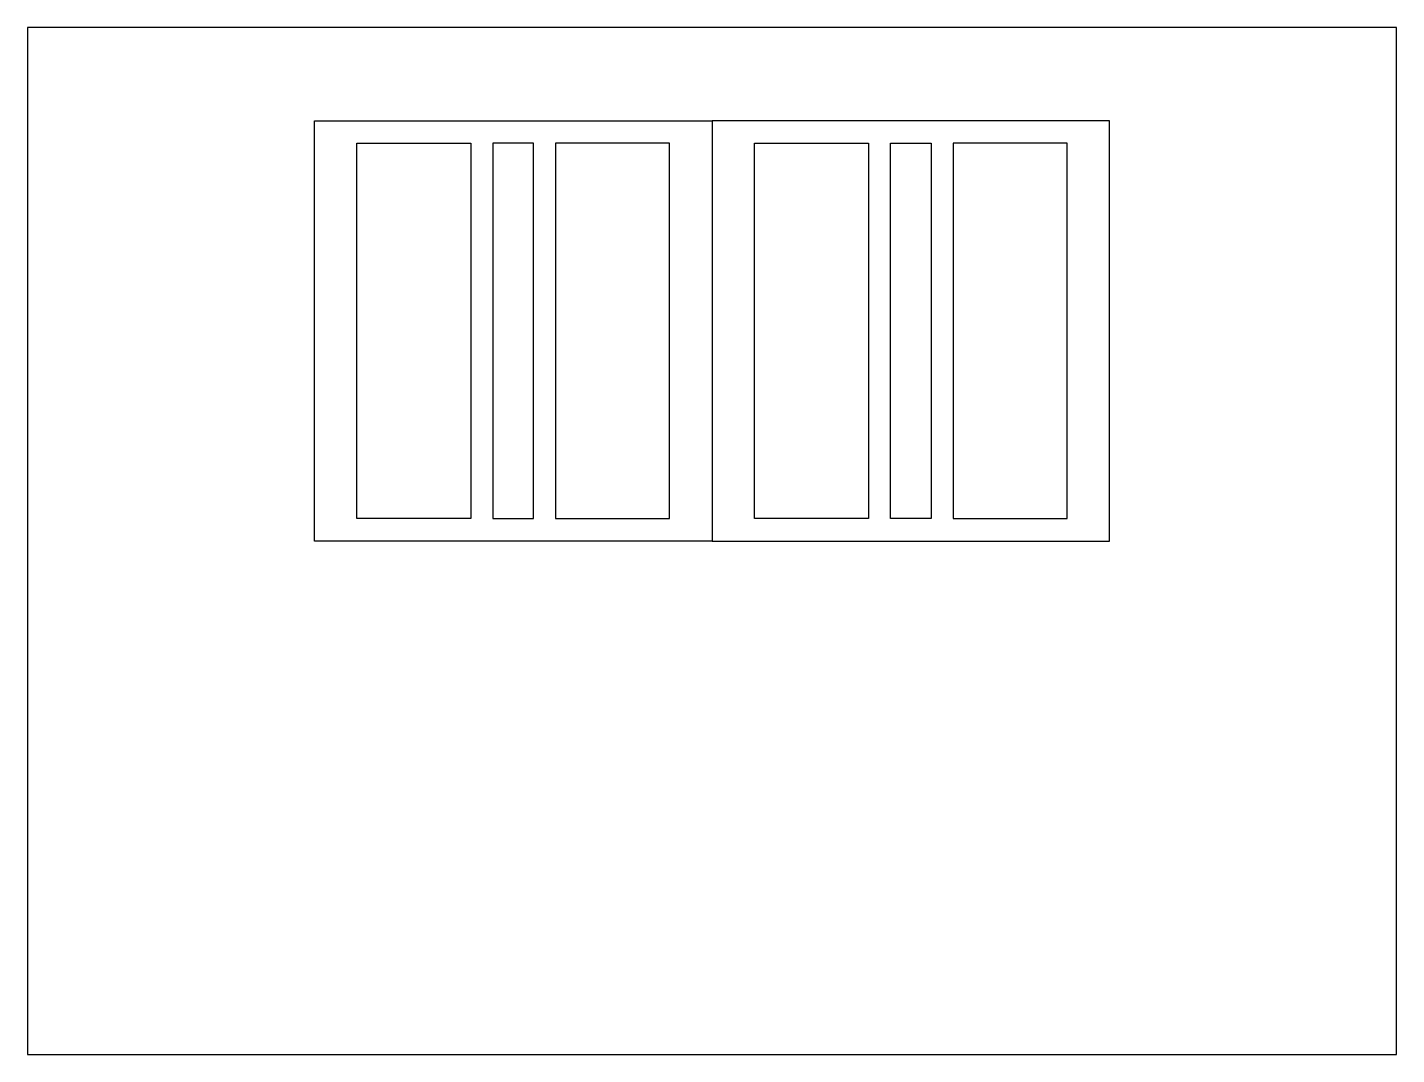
# Model space of a CAD drawing. Header units: millimetres. Extents: x -305 to 305, y -229 to 229.
import ezdxf

# ---------------------------------------------------------------- set-up
doc = ezdxf.new("R2010")
doc.units = ezdxf.units.MM
doc.layers.get('0').update_dxf_attribs({"linetype": 'CONTINUOUS'})

msp = doc.modelspace()

# ---------------------------------------------------------------- linework, layer by layer
for points in [[(-304.8, -228.6), (304.8, -228.6), (304.8, 228.6), (-304.8, 228.6)], [(0, 187), (0, 0), (-177.023, 0), (-177.023, 187)], [(0, 0), (177.023, 0), (177.023, 187), (0, 187)], [(-158.16725, 177), (-107.36725, 177), (-107.36725, 10), (-158.16725, 10)], [(-97.5115, 10), (-79.5115, 10), (-79.5115, 177), (-97.5115, 177)], [(-69.65575, 177), (-69.65575, 10), (-18.85575, 10), (-18.85575, 177)], [(18.85575, 10), (18.85575, 177), (69.65575, 177), (69.65575, 10)], [(79.5115, 177), (97.5115, 177), (97.5115, 10), (79.5115, 10)], [(158.16725, 177), (107.36725, 177), (107.36725, 10), (158.16725, 10)]]:
    msp.add_lwpolyline(points, close=True)

doc.saveas('drawing.dxf')
